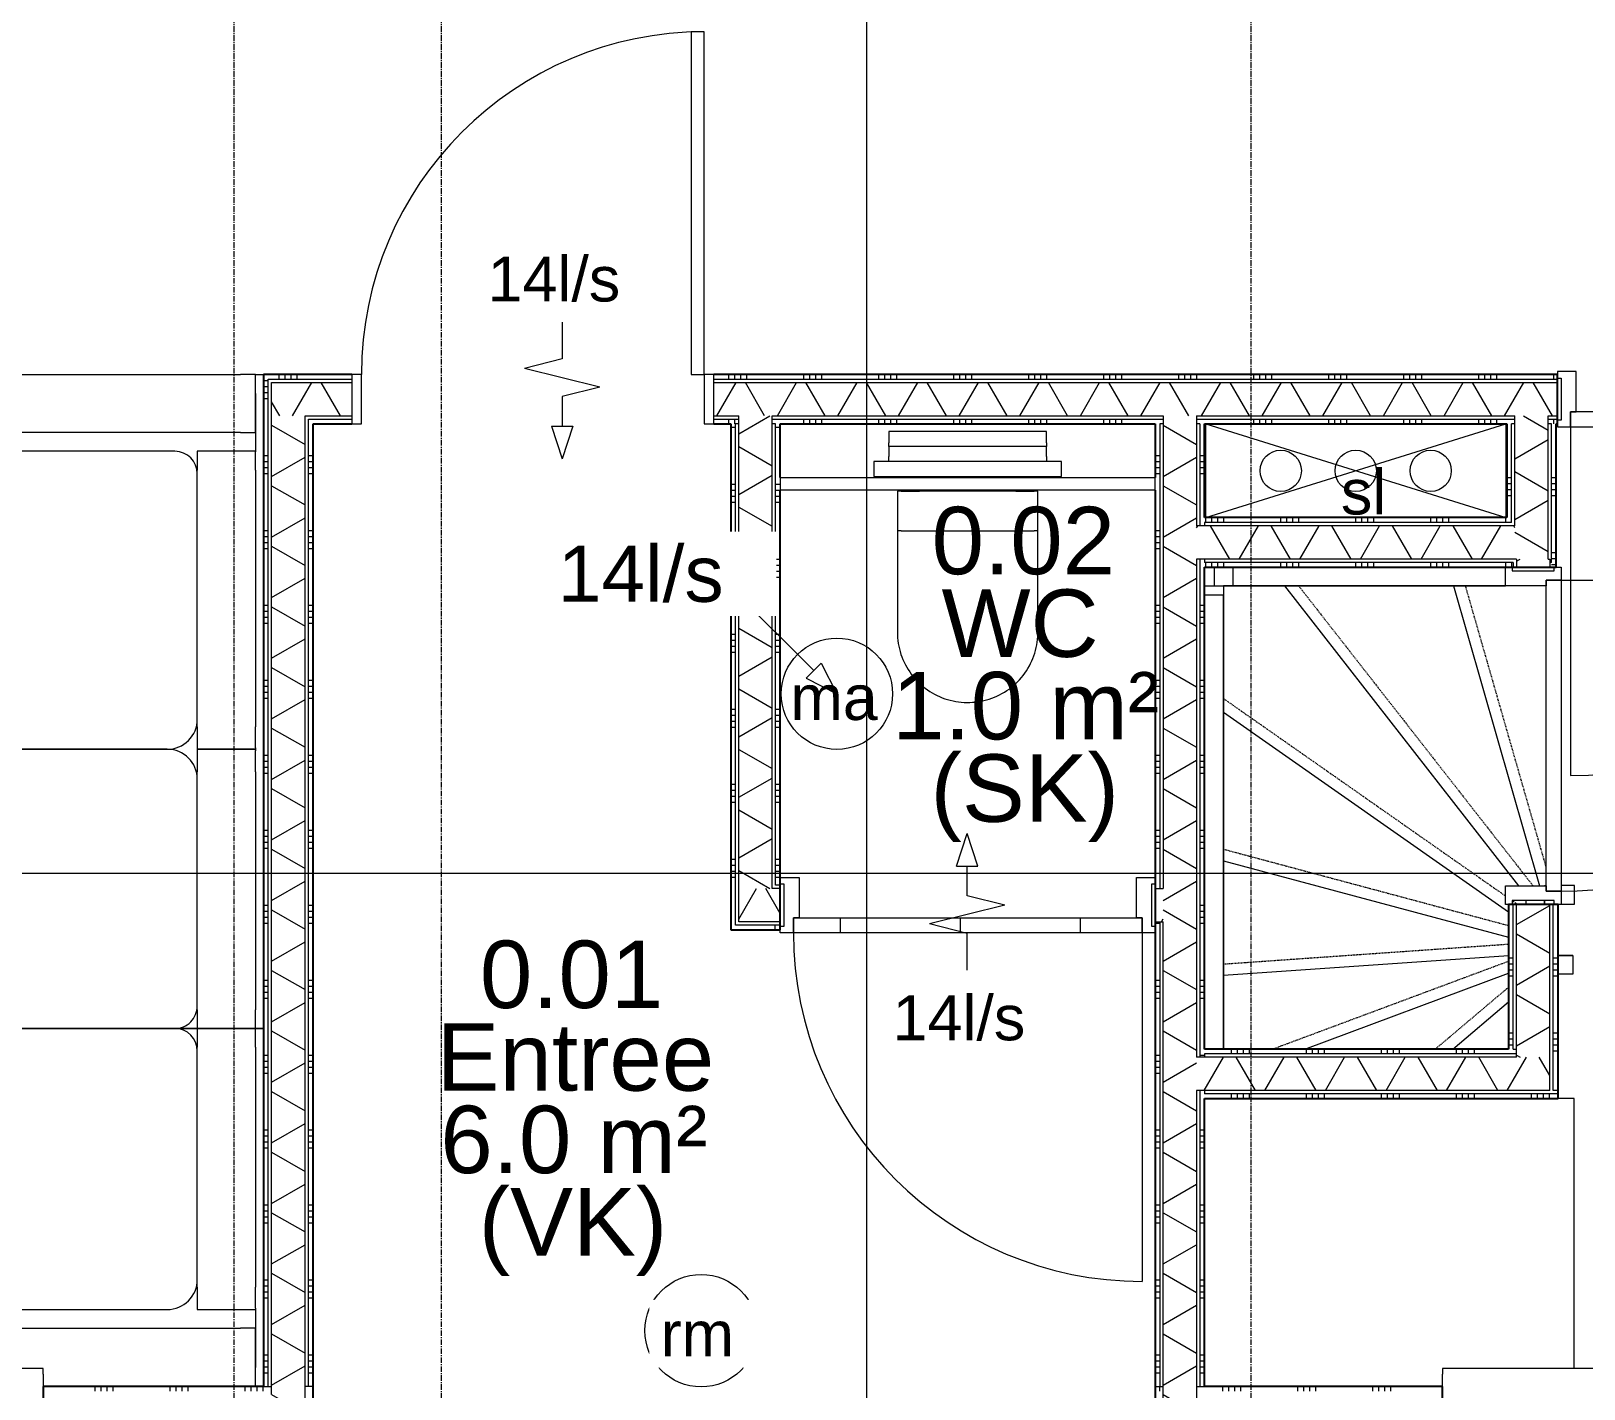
# Model space of a CAD drawing. Header units: millimetres. Extents: x -8591 to 7092, y -1621 to 14390.
# Drawn here: x -2161 to 1981, y 2110 to 5733 of the extents above; entities that cross this region are included whole.
import ezdxf

# ---------------------------------------------------------------- set-up
doc = ezdxf.new("R2010")
doc.units = ezdxf.units.MM
doc.linetypes.add('grid', pattern=[24, 15, -3, 3, -3])
doc.linetypes.add('Overhead', pattern=[3.96875, 2.38125, -1.5875])
for name, color, linetype, lineweight in [('A-ANNO-NOTE', 131, 'Continuous', 9), ('A-AREA-IDEN', 2, 'Continuous', 9), ('A-DETL-GENF', 92, 'Continuous', 9), ('A-DOOR', 31, 'Continuous', 9), ('A-FLOR', 192, 'Continuous', 9), ('A-FLOR-HRAL', 11, 'Continuous', 9), ('A-GENM', 13, 'Continuous', 9), ('A-WALL', 113, 'Continuous', 9), ('A-WALL-PATT', 111, 'Continuous', 25), ('G-ANNO-SYMB', 111, 'Continuous', 9), ('G-ANNO-TEXT', 231, 'Continuous', 9), ('I-FURN', 30, 'Continuous', 9), ('I-WALL', 2, 'Continuous', 9), ('P-SANR-FIXT', 6, 'Continuous', 9), ('S-GRID', 1, 'Continuous', 9), ('S-STRS', 31, 'Continuous', 9)]:
    doc.layers.add(name, color=color, linetype=linetype, lineweight=lineweight)
doc.styles.add('Arial_2', font='arial.ttf', dxfattribs={"height": 180})
doc.styles.add('Arial_3', font='arial.ttf', dxfattribs={"height": 120})
doc.styles.add('Arial_4', font='arial.ttf', dxfattribs={"height": 150})
doc.styles.add('Arial_5', font='arial.ttf', dxfattribs={"height": 1.2})
pattern_1 = [(360, (-1541, 3400.88), (4e-13, 200), []), (360, (-1541, 3384.88), (4e-13, 200), []), (360, (-1541, 3368.88), (4e-13, 200), []), (360, (-1541, 3352.88), (4e-13, 200), [])]
pattern_2 = [(360, (837.2, 3400.87), (4e-13, 200), []), (360, (837.2, 3384.87), (4e-13, 200), []), (360, (837.2, 3368.87), (4e-13, 200), []), (360, (837.2, 3352.87), (4e-13, 200), [])]
pattern_3 = [(180, (-162.76, 4075.88), (-4e-13, -200), []), (180, (-162.76, 4091.88), (-4e-13, -200), []), (180, (-162.76, 4107.88), (-4e-13, -200), []), (180, (-162.76, 4123.88), (-4e-13, -200), [])]
pattern_4 = [(270, (271.22, 3466.88), (200, -3e-13), []), (270, (255.22, 3466.88), (200, -3e-13), []), (270, (239.22, 3466.88), (200, -3e-13), []), (270, (223.22, 3466.88), (200, -3e-13), [])]
pattern_5 = [(270, (2425.24, 4750.88), (320, 2e-14), [])]
pattern_6 = [(180, (1907.24, 4493.87), (-4e-13, -200), []), (180, (1907.24, 4509.87), (-4e-13, -200), []), (180, (1907.24, 4525.87), (-4e-13, -200), []), (180, (1907.24, 4541.87), (-4e-13, -200), [])]
pattern_7 = [(270, (1348.12, 4816.87), (200, -3e-13), []), (270, (1332.12, 4816.87), (200, -3e-13), []), (270, (1316.12, 4816.87), (200, -3e-13), []), (270, (1300.12, 4816.87), (200, -3e-13), [])]
pattern_8 = [(90, (1372.22, 4302.87), (-200, 4e-13), []), (90, (1388.22, 4302.87), (-200, 4e-13), []), (90, (1404.22, 4302.87), (-200, 4e-13), []), (90, (1420.22, 4302.87), (-200, 4e-13), [])]
pattern_9 = [(90, (1440.52, 2884.87), (-200, 4e-13), []), (90, (1456.52, 2884.87), (-200, 4e-13), []), (90, (1472.52, 2884.87), (-200, 4e-13), []), (90, (1488.52, 2884.87), (-200, 4e-13), [])]
pattern_10 = [(360, (1779.84, 3659.87), (3e-13, 200), []), (360, (1779.84, 3643.87), (3e-13, 200), []), (360, (1779.84, 3627.87), (3e-13, 200), []), (360, (1779.84, 3611.87), (3e-13, 200), [])]

# ---------------------------------------------------------------- blocks, each defined once
blk = doc.blocks.new('Doors-Supa_Doors-100_Glass - 36 x 96-1442047-Begane grond')
at = {"layer": 'A-DOOR'}
for p, q in [((422.3, 980.4), (422.3, 66)), ((457.2, 980.4), (422.3, 980.4)), ((457.2, 66), (457.2, 980.4)), ((-457.2, 66), (-482.6, 66)), ((-482.6, 66), (-482.6, -66)), ((-457.2, -66), (-457.2, 66)), ((422.3, 66), (457.2, 66)), ((482.6, 66), (457.2, 66)), ((457.2, 66), (457.2, -66)), ((482.6, -66), (482.6, 66)), ((-482.6, -66), (-457.2, -66)), ((457.2, -66), (482.6, -66))]:
    blk.add_line(p, q, dxfattribs=at)
blk.add_arc((457.2, 66), 914.4, 90, 180, dxfattribs=at)
blk = doc.blocks.new('32_EA_binnenkozijn_hardhout_deurzonderbovenlicht - 1000x2730-1442049-Begane grond')
at = {"layer": 'A-DOOR'}
h = blk.add_hatch(dxfattribs=at)
h.set_pattern_fill('FP_21', color=256, style=0, pattern_type=2)
h.set_pattern_definition(pattern_5)
h.paths.add_polyline_path([(-485, 74), (-485, 56), (-475, 56), (-475, -56), (-485, -56), (-485, -74), (-435, -74), (-435, 34), (-450, 34), (-450, 74)])
h.paths.add_polyline_path([(515, 74), (480, 74), (480, 34), (465, 34), (465, -74), (515, -74), (515, -56), (505, -56), (505, 56), (515, 56), (515, 66)])
h = blk.add_hatch(dxfattribs=at)
h.set_pattern_fill('FP_21', color=256, style=0, pattern_type=2)
h.set_pattern_definition(pattern_5)
h.paths.add_polyline_path([(-450, 74), (-450, 34), (480, 34), (480, 74), (-59.5, 74)])
blk.add_line((480, 74), (480, 1004), dxfattribs=at)
at = {"layer": 'A-DOOR', "lineweight": 18}
for p, q in [((-450, 74), (-485, 74)), ((-485, 74), (-485, 66)), ((-485, 56), (-475, 56)), ((-475, 56), (-475, -56)), ((480, 74), (-450, 74)), ((-450, 74), (-450, 34)), ((-450, 34), (-450, 74)), ((480, 34), (480, 74)), ((515, 74), (480, 74)), ((480, 74), (480, 34)), ((505, -56), (505, 56)), ((505, 56), (515, 56)), ((515, 66), (515, 74)), ((-450, 34), (480, 34)), ((-435, 34), (-450, 34)), ((-435, -74), (-435, 34)), ((480, 34), (465, 34)), ((465, 34), (465, -74)), ((-475, -56), (-485, -56)), ((-485, -66), (-485, -74)), ((-485, -74), (-435, -74)), ((465, -74), (515, -74)), ((515, -56), (505, -56)), ((515, -74), (515, -66))]:
    blk.add_line(p, q, dxfattribs=at)
at = {"layer": 'A-DOOR'}
blk.add_arc((480, 74), 930, 90, 180, dxfattribs=at)
blk = doc.blocks.new('32_EA_binnenkozijn_hardhout_deurzonderbovenlicht - 1000x2730-1442234-Begane grond')
at = {"layer": 'A-DOOR'}
h = blk.add_hatch(dxfattribs=at)
h.set_pattern_fill('FP_22', color=256, style=0, pattern_type=2)
h.set_pattern_definition([(90, (-322.24, -3400.88), (-320, 2e-14), [])])
h.paths.add_polyline_path([(-450, -74), (480, -74), (480, -34), (-450, -34)])
at = {"layer": 'A-DOOR', "lineweight": 18}
for p, q in [((-485, 74), (-435, 74)), ((-475, 56), (-485, 56)), ((-475, -56), (-475, 56)), ((-435, 74), (-435, -34)), ((465, -34), (465, 74)), ((465, 74), (515, 74)), ((505, 56), (505, -56)), ((515, 56), (505, 56)), ((-450, -34), (480, -34)), ((-450, -74), (-450, -34)), ((-450, -34), (-450, -74)), ((-435, -34), (-450, -34)), ((480, -34), (465, -34)), ((480, -34), (480, -74)), ((480, -74), (480, -34)), ((-485, -56), (-475, -56)), ((-485, -74), (-485, -66)), ((-450, -74), (-485, -74)), ((480, -74), (-450, -74)), ((515, -74), (480, -74)), ((505, -56), (515, -56))]:
    blk.add_line(p, q, dxfattribs=at)
at = {"layer": 'A-DOOR'}
blk.add_line((480, -74), (480, -1004), dxfattribs=at)
blk.add_arc((480, -74), 930, 180, 270, dxfattribs=at)
blk = doc.blocks.new('Couch_-_Soft_Bench_Berto_Salotti_9473_0001 - Couch_-_Soft_Bench_Berto_Salotti_9473_0001-449050-Begane grond')
at = {"layer": 'I-FURN'}
for p, q in [((-1700, 175), (-1700, 196.8)), ((-1545.3, 175), (-1700, 175)), ((-1700, 175), (-1700, 135)), ((-1650, 175), (-1493.6, 175)), ((-1545.3, 135), (-1545.3, 175)), ((-1495.3, 175), (-1495.3, 20)), ((-1445.3, 175), (-1493.6, 175)), ((-1445.3, 175), (-760.3, 175)), ((-703.8, 175), (-760.3, 175)), ((-704.2, 175), (-696.4, 175)), ((-700.3, 175), (-700.3, 20)), ((-700.3, 20), (-700.3, 175)), ((-640.3, 175), (-696.8, 175)), ((-640.3, 175), (-5.3, 175)), ((43, 175), (-5.3, 175)), ((43, 175), (44.7, 175)), ((44.7, 175), (44.7, 196.8)), ((44.7, 196.8), (44.7, 175)), ((44.7, 175), (46.4, 175)), ((44.7, 175), (44.7, 20)), ((44.7, 20), (44.7, 175)), ((94.7, 175), (46.4, 175)), ((94.7, 175), (734.7, 175)), ((791.2, 175), (734.7, 175)), ((790.8, 175), (949.7, 175)), ((794.7, 20), (794.7, 175)), ((999.7, 175), (844.7, 175)), ((844.7, 175), (844.7, 135)), ((-1700, -670), (-1700, 135)), ((-1545.3, 135), (-1545.3, -670)), ((844.7, -1400), (844.7, 135)), ((-1495.3, 20), (-1445.3, 20)), ((-760.3, 20), (-1445.3, 20)), ((-760.3, 20), (-700.3, 20)), ((-700.3, 20), (-640.3, 20)), ((-5.3, 20), (-640.3, 20)), ((-5.3, 20), (44.7, 20)), ((44.7, 20), (44.7, -40)), ((44.7, -40), (44.7, 20)), ((44.7, 20), (94.7, 20)), ((734.7, 20), (94.7, 20)), ((734.7, 20), (794.7, 20)), ((-1495.3, -40), (-1495.3, -650)), ((44.7, -40), (44.7, -650)), ((44.7, -650), (44.7, -40)), ((-700.3, -60), (-700.3, -650)), ((-700.3, -650), (-700.3, -60)), ((794.7, -650), (794.7, -60)), ((44.7, -650), (44.7, -770)), ((44.7, -710), (44.7, -650)), ((-1700, -670), (-1700, -710)), ((-1545.3, -710), (-1545.3, -670)), ((-1650, -710), (-1700, -710)), ((-1700, -710), (-1545.3, -710)), ((-1545.3, -710), (-1435.3, -710)), ((-1435.3, -710), (-760.3, -710)), ((-760.3, -710), (-640.3, -710)), ((-640.3, -710), (-15.3, -710)), ((-15.3, -710), (44.7, -710)), ((714.7, -710), (104.7, -710)), ((104.7, -710), (734.7, -710)), ((44.7, -770), (44.7, -1380)), ((794.7, -1380), (794.7, -790)), ((44.7, -1380), (44.7, -1500)), ((844.7, -1400), (844.7, -1440)), ((844.7, -1440), (104.7, -1440)), ((104.7, -1440), (734.7, -1440)), ((844.7, -1440), (999.7, -1440)), ((949.7, -1440), (999.7, -1440)), ((44.7, -1500), (44.7, -2215)), ((44.7, -2215), (44.7, -2275)), ((44.7, -2275), (104.7, -2275)), ((104.7, -2275), (459.2, -2275)), ((635.4, -2275), (919.7, -2275)), ((919.7, -2275), (952.2, -2275))]:
    blk.add_line(p, q, dxfattribs=at)
for centre, radius, start, end in [((-1435.3, -40), 60, 90, 180), ((-780.3, -60), 80, 360, 90), ((-620.3, -60), 80, 90, 180), ((-15.3, -40), 60, 360, 90), ((104.7, -40), 60, 90, 180), ((714.7, -60), 80, 360, 90), ((-1435.3, -650), 60, 180, 270), ((-760.3, -650), 60, 270, 360), ((-640.3, -650), 60, 180, 270), ((-15.3, -650), 60, 270, 360), ((104.7, -650), 60, 180, 270), ((734.7, -650), 60, 270, 360), ((104.7, -770), 60, 90, 180), ((714.7, -790), 80, 360, 90), ((104.7, -1380), 60, 180, 270), ((734.7, -1380), 60, 270, 360), ((104.7, -1500), 60, 90, 180), ((939.7, -1500), 60, 360, 90), ((104.7, -2215), 60, 180, 270), ((919.7, -2195), 80, 270, 294.1693)]:
    blk.add_arc(centre, radius, start, end, dxfattribs=at)
blk = doc.blocks.new('S4R_Geberit_Reservoir_Duofix_Wall-WC_UP320 - S4R_Geberit_Reservoir_Duofix_Wall-WC_UP320-476153-Begane grond')
at = {"layer": 'P-SANR-FIXT'}
for p, q in [((547.2, 4664.9), (127.2, 4664.9)), ((127.2, 4664.9), (127.2, 4634.9)), ((547.2, 4634.9), (547.2, 4664.9)), ((127.2, 4624.9), (127.2, 4634.9)), ((547.2, 4624.9), (127.2, 4624.9)), ((127.2, 4624.9), (127.2, 4598.1)), ((127.2, 4584.9), (127.2, 4598.1)), ((547.2, 4634.9), (547.2, 4624.9)), ((547.2, 4598.1), (547.2, 4624.9)), ((547.2, 4598.1), (547.2, 4584.9)), ((587.2, 4584.9), (87.2, 4584.9)), ((87.2, 4584.9), (87.2, 4544.9)), ((587.2, 4544.9), (587.2, 4584.9)), ((87.2, 4544.9), (587.2, 4544.9)), ((139.7, 4542.9), (140.7, 4542.9)), ((140.7, 4542.9), (143.5, 4542.9)), ((143.5, 4542.9), (145.3, 4542.9)), ((145.3, 4542.9), (147.2, 4542.9)), ((147.2, 4542.9), (149.2, 4542.9)), ((149.2, 4542.9), (151, 4542.9)), ((151, 4542.9), (153.7, 4542.9)), ((153.7, 4542.9), (154.7, 4542.9)), ((208.5, 4541.9), (208.5, 4544.9)), ((465.9, 4544.9), (465.9, 4541.9)), ((208.5, 4506), (208.5, 4507.9)), ((337.2, 4506), (208.5, 4506)), ((465.9, 4506), (337.2, 4506)), ((465.9, 4507.9), (465.9, 4506))]:
    blk.add_line(p, q, dxfattribs=at)
at = {"layer": 'P-SANR-FIXT', "flags": 128}
for points in [[(139.7, 4544.9), (139.7, 4543.4), (139.7, 4542.9)], [(154.7, 4544.9), (154.7, 4543.4), (154.7, 4542.9)]]:
    blk.add_lwpolyline(points, dxfattribs=at)
blk = doc.blocks.new('S4R_Villeroy_Toilet_Subway_2 - Subway 2_0-2119912-Begane grond')
at = {"layer": 'P-SANR-FIXT'}
for p, q in [((-187.5, 0), (-187.5, -106.4)), ((-177.5, 0), (-187.5, 0)), ((-177.5, 0), (-128.7, 0)), ((128.7, 0), (177.5, 0)), ((187.5, 0), (177.5, 0)), ((187.5, -106.4), (187.5, 0)), ((-187.5, -106.4), (-187.5, -376.8)), ((-177.5, -106.4), (-187.5, -106.4)), ((-177.5, -106.4), (177.5, -106.4)), ((187.5, -106.4), (177.5, -106.4)), ((187.5, -376.8), (187.5, -106.4))]:
    blk.add_line(p, q, dxfattribs=at)
at = {"layer": 'P-SANR-FIXT', "flags": 128}
for points in [[(-187.5, -376.8), (-187.4, -384.3), (-186.9, -391.8), (-186.2, -399.2), (-185.1, -406.6), (-183.8, -414), (-182.1, -421.3), (-180.2, -428.6), (-178, -435.8), (-175.5, -442.8), (-172.7, -449.8), (-169.6, -456.6), (-166.3, -463.4), (-162.7, -469.9), (-158.9, -476.4), (-154.8, -482.6), (-150.4, -488.8), (-145.8, -494.7), (-141, -500.4), (-135.9, -505.9), (-130.6, -511.3), (-125.1, -516.4), (-119.5, -521.3), (-113.6, -526), (-107.5, -530.4), (-101.3, -534.6), (-94.9, -538.5), (-88.4, -542.1), (-81.7, -545.5), (-74.9, -548.7), (-67.9, -551.5), (-60.9, -554.1), (-53.8, -556.4), (-46.5, -558.4), (-39.2, -560.1), (-31.9, -561.5), (-24.5, -562.7), (-17, -563.5), (-9.5, -564), (-2, -564.3), (5.5, -564.2), (13, -563.8), (20.4, -563.2), (27.9, -562.2), (35.3, -560.9), (42.6, -559.4), (49.9, -557.5), (57.1, -555.4), (64.2, -553), (71.1, -550.3), (78, -547.3), (84.8, -544), (91.4, -540.5), (97.9, -536.7), (104.2, -532.7), (110.3, -528.4), (116.3, -523.8), (122.1, -519.1), (127.7, -514.1), (133.1, -508.9), (138.3, -503.4), (143.2, -497.8), (147.9, -492), (152.4, -486), (156.7, -479.8), (160.7, -473.4), (164.4, -466.9), (167.9, -460.3), (171.1, -453.5), (174, -446.6), (176.7, -439.6), (179, -432.5), (181.1, -425.3), (182.9, -418), (184.4, -410.6), (185.6, -403.2), (186.5, -395.8), (187.1, -388.3), (187.5, -380.8), (187.5, -376.8)], [(-187.5, -376.8), (-187.3, -384.3), (-186.9, -391.8), (-186.1, -399.2), (-185.1, -406.6), (-183.8, -414), (-182.1, -421.3), (-180.2, -428.6), (-178, -435.8), (-175.5, -442.8), (-172.7, -449.8), (-169.6, -456.6), (-166.3, -463.4), (-162.7, -469.9), (-158.9, -476.4), (-154.7, -482.6), (-150.4, -488.7), (-145.8, -494.7), (-141, -500.4), (-135.9, -505.9), (-130.6, -511.3), (-125.1, -516.4), (-119.5, -521.3), (-113.6, -525.9), (-107.5, -530.4), (-101.3, -534.6), (-94.9, -538.5), (-88.4, -542.1), (-81.7, -545.5), (-74.9, -548.7), (-67.9, -551.5), (-60.9, -554.1), (-53.8, -556.4), (-46.5, -558.4), (-39.2, -560.1), (-31.9, -561.5), (-24.5, -562.7), (-17, -563.5), (-9.5, -564), (-2, -564.3), (5.5, -564.2), (13, -563.8), (20.4, -563.2), (27.9, -562.2), (35.3, -560.9), (42.6, -559.4), (49.9, -557.5), (57.1, -555.4), (64.2, -553), (71.1, -550.3), (78, -547.3), (84.8, -544), (91.4, -540.5), (97.9, -536.7), (104.2, -532.7), (110.3, -528.4), (116.3, -523.8), (122.1, -519.1), (127.7, -514.1), (133.1, -508.9), (138.3, -503.4), (143.2, -497.8), (147.9, -492), (152.4, -486), (156.7, -479.8), (160.7, -473.4), (164.4, -466.9), (167.9, -460.3), (171.1, -453.5), (174, -446.6), (176.7, -439.6), (179, -432.5), (181.1, -425.3), (182.9, -418), (184.4, -410.6), (185.6, -403.2), (186.5, -395.8), (187.1, -388.3), (187.5, -380.8), (187.5, -376.8)]]:
    blk.add_lwpolyline(points, dxfattribs=at)
blk = doc.blocks.new('42_ISR_lb_vensterbank - 42_ISR_lb_vensterbank 280-1707394-Begane grond')
at = {"layer": 'A-GENM'}
for p, q in [((900, 280), (0, 280)), ((0, 280), (0, 265)), ((0, 232.5), (0, 265)), ((900, 265), (900, 280)), ((900, 265), (900, 232.5)), ((0, 19), (0, 85)), ((900, 85), (900, 19))]:
    blk.add_line(p, q, dxfattribs=at)
blk = doc.blocks.new('Top Rail Type - Top Rail_Internal_-2589573-Begane grond')
at = {"layer": 'A-FLOR-HRAL'}
for p, q in [((1875.9, 3453.7), (1879.8, 3453.7)), ((1956.2, 3453.7), (1919.8, 3453.7)), ((1956.2, 3403.7), (1956.2, 3453.7)), ((1826.4, 3412.9), (1826.4, 3402.9)), ((1875.9, 3403.7), (1875.9, 3412.9)), ((1901.8, 3403.7), (1875.9, 3403.7)), ((1919.8, 3403.7), (1956.2, 3403.7)), ((1911.8, 3266.5), (1951.4, 3266.5)), ((1951.4, 3266.5), (1951.4, 3216.5)), ((1951.4, 3216.5), (1911.8, 3216.5))]:
    blk.add_line(p, q, dxfattribs=at)
blk = doc.blocks.new('Top Rail Type - Top Rail_Internal_-V5-Begane grond')
at = {"layer": 'A-FLOR-HRAL'}
for p, q in [((1875.9, 3453.7), (1879.8, 3453.7)), ((1875.9, 3412.9), (1875.9, 3403.7)), ((1875.9, 3403.7), (1901.8, 3403.7)), ((1951.4, 3266.5), (1911.8, 3266.5)), ((1951.4, 3216.5), (1911.8, 3216.5))]:
    blk.add_line(p, q, dxfattribs=at)
blk = doc.blocks.new('Top Rail Type - Top Rail_Internal_-2589589-Begane grond')
at = {"layer": 'A-FLOR-HRAL'}
for p, q in [((1044.4, 4302.9), (1044.4, 4252.9)), ((969.2, 4252.9), (1019.2, 4252.9)), ((1019.2, 4252.9), (1019.2, 3016.9)), ((1044.4, 4252.9), (1019.2, 4252.9)), ((1771.8, 4252.9), (1044.4, 4252.9))]:
    blk.add_line(p, q, dxfattribs=at)
blk = doc.blocks.new('Top Rail Type - Top Rail_Internal_-V6-Begane grond')
at = {"layer": 'A-FLOR-HRAL'}
for p, q in [((994.2, 4302.9), (994.2, 4252.9)), ((969.2, 4228.8), (1019.2, 4228.8)), ((1019.2, 4252.9), (1044.4, 4252.9)), ((1019.2, 3016.9), (1019.2, 4228.8)), ((1044.4, 4252.9), (1771.8, 4252.9))]:
    blk.add_line(p, q, dxfattribs=at)
blk = doc.blocks.new('32_EA_binnenkozijn_hardhout_deurzonderbovenlicht - 900x2730-1443313-Begane grond')
at = {"layer": 'A-DOOR', "lineweight": 18}
for p, q in [((-435, 66), (-435, 74)), ((-435, 74), (-385, 74)), ((-425, 56), (-435, 56)), ((-425, -56), (-425, 56)), ((-385, 74), (-385, -34)), ((415, -34), (415, 74)), ((415, 74), (465, 74)), ((455, 56), (455, -56)), ((465, 56), (455, 56)), ((-400, -34), (430, -34)), ((-400, -74), (-400, -34)), ((-400, -34), (-400, -74)), ((-385, -34), (-400, -34)), ((430, -34), (415, -34)), ((430, -34), (430, -74)), ((430, -74), (430, -34)), ((-435, -56), (-425, -56)), ((-435, -74), (-435, -66)), ((-400, -74), (-435, -74)), ((430, -74), (-400, -74)), ((465, -74), (430, -74)), ((455, -56), (465, -56)), ((465, -61.4), (465, -74))]:
    blk.add_line(p, q, dxfattribs=at)
at = {"layer": 'A-DOOR'}
blk.add_line((430, -74), (430, -904), dxfattribs=at)
blk.add_arc((430, -74), 830, 180, 270, dxfattribs=at)
blk = doc.blocks.new('61_EB_leidingschacht - 800x250-1821581-Begane grond')
at = {"layer": 'A-DETL-GENF'}
for p, q in [((-400, 125), (400, 125)), ((-400, -125), (-400, 125)), ((-400, 125), (400, -125)), ((-400, -125), (400, 125)), ((400, 125), (400, -125)), ((400, -125), (-400, -125))]:
    blk.add_line(p, q, dxfattribs=at)
for centre in [(-200, 0), (0, 0), (200, 0)]:
    blk.add_circle(centre, 55, dxfattribs=at)
blk = doc.blocks.new('61_EA_VENT_DEURDOORVOER1 - WCD 2-1511445-Begane grond')
at = {"layer": 'A-ANNO-NOTE'}
for p, q in [((0, 1.308), (0, 0.324)), ((0, 0.324), (-1.007, 0.073)), ((0, -0.178), (-1.007, 0.073)), ((1.007, -0.429), (0, -0.178)), ((1.007, -0.429), (0, -0.68)), ((0, -0.68), (0, -1.467)), ((-0.285, -1.467), (0, -2.343)), ((-0.285, -1.467), (0.285, -1.467)), ((0.285, -1.467), (0, -2.343))]:
    blk.add_line(p, q, dxfattribs=at)
blk = doc.blocks.new('00_EA_SYM_ROOKMELDER - 00_EA_sym_rookmelder-2541788-Begane grond')
at = {"layer": 'A-ANNO-NOTE'}
blk.add_circle((0, 0), 1.5, dxfattribs=at)
at = {"layer": 'A-ANNO-NOTE', "insert": (-1.078, 0.516), "char_height": 1.2, "width": 2.48523, "attachment_point": 1, "style": 'Arial_5', "bg_fill": 3, "box_fill_scale": 1.25, "bg_fill_color": 256, "bg_fill_true_color": 13158600, "bg_fill_transparency": 0}
blk.add_mtext('rm', dxfattribs=at)
blk = doc.blocks.new('61_EA_VENT_DEURDOORVOER1 - WCD 2-2542507-Begane grond')
at = {"layer": 'A-ANNO-NOTE'}
for p, q in [((-0.285, 1.467), (0, 2.343)), ((0.285, 1.467), (0, 2.343)), ((-0.285, 1.467), (0.285, 1.467)), ((0, 0.68), (0, 1.467)), ((1.007, 0.429), (0, 0.68)), ((1.007, 0.429), (0, 0.178)), ((0, 0.178), (-1.007, -0.073)), ((0, -0.324), (-1.007, -0.073)), ((0, -1.308), (0, -0.324))]:
    blk.add_line(p, q, dxfattribs=at)
blk = doc.blocks.new('61_EA_VENT_AFZUIGING - LICHTPUNT-2561744-Begane grond')
at = {"layer": 'A-ANNO-NOTE'}
for p, q in [((0.418, -0.821), (0, 0)), ((0.821, -0.418), (0, 0)), ((0.418, -0.821), (0.821, -0.418)), ((0.619, -0.62), (2.697, -2.698))]:
    blk.add_line(p, q, dxfattribs=at)
blk.add_circle((0, 0), 1.485, dxfattribs=at)
at = {"layer": 'A-ANNO-NOTE', "insert": (1.239, -0.501), "char_height": 1.2, "width": 2.96624, "attachment_point": 1, "rotation": 180, "style": 'Arial_5'}
blk.add_mtext('ma', dxfattribs=at)

msp = doc.modelspace()

# ---------------------------------------------------------------- hatches: boundary and pattern name
at = {"layer": 'A-WALL-PATT', "lineweight": 9}
h = msp.add_hatch(dxfattribs=at)
h.set_pattern_fill('FP_44', color=256, angle=-270, style=0, pattern_type=2)
h.set_pattern_definition(pattern_7)
h.paths.add_polyline_path([(4237.2, 4804.4), (4237, 4816.9), (2910.2, 4816.9), (2910.2, 4804.4), (4237, 4804.4)])
h.paths.add_polyline_path([(1910.2, 4804.4), (1910.2, 4816.9), (-340.2, 4816.9), (-340.2, 4804.4), (1900.6, 4804.4)])
h.paths.add_polyline_path([(-1541, 4804.4), (-1305.4, 4804.4), (-1305.4, 4816.9), (-1541, 4816.9)])
h = msp.add_hatch(dxfattribs=at)
h.set_pattern_fill('FP_13', color=256, angle=90, style=0, pattern_type=2)
h.set_pattern_definition(pattern_1)
h.paths.add_polyline_path([(-1541, 2116.9), (-1528.5, 2116.9), (-1528.5, 4804.4), (-1541, 4804.4), (-1541, 2120.5)])
h = msp.add_hatch(dxfattribs=at)
h.set_pattern_fill('FP_45', color=256, angle=-300, style=0, pattern_type=2)
h.set_pattern_definition([(240, (1348.12, 4816.88), (121.2436, -70), []), (300, (1348.12, 4816.88), (121.2436, 70), [])])
h.paths.add_polyline_path([(4493.7, 4706.4), (4493.7, 4795.4), (2910.2, 4795.4), (2910.2, 4706.4), (4233, 4706.4), (4233, 4729.4), (4373, 4728.9), (4373, 4706.4)])
h.paths.add_polyline_path([(1885.7, 4706.4), (1910.2, 4706.4), (1910.2, 4795.4), (-340.2, 4795.4), (-340.2, 4706.4), (1796.7, 4706.4)])
h.paths.add_polyline_path([(-1430.5, 4706.4), (-1305.4, 4706.4), (-1305.4, 4795.4), (-1519.5, 4795.4), (-1519.5, 4706.4), (-1457.9, 4706.4)])
h = msp.add_hatch(dxfattribs=at)
h.set_pattern_fill('FP_14', color=256, angle=60, style=0, pattern_type=2)
h.set_pattern_definition([(330, (-1541.01, 3400.87), (70, 121.244), []), (30, (-1541.01, 3400.87), (-70, 121.244), [])])
h.paths.add_polyline_path([(-1519.5, 1860.4), (-1430.5, 1860.4), (-1430.5, 4706.4), (-1519.5, 4706.4), (-1519.5, 2095.4)])
h = msp.add_hatch(dxfattribs=at)
h.set_pattern_fill('FP_44', color=256, angle=-270, style=0, pattern_type=2)
h.set_pattern_definition(pattern_7)
h.paths.add_polyline_path([(4237, 4684.9), (4237.2, 4684.9), (4237, 4686.4), (4233, 4686.4), (4233, 4697.4), (2910.2, 4697.4), (2910.2, 4684.9), (4233, 4684.9)])
h.paths.add_polyline_path([(1775.2, 4684.9), (1796.7, 4684.9), (1796.7, 4697.4), (947.7, 4697.4), (947.7, 4684.9), (1316.5, 4684.9)])
h.paths.add_polyline_path([(1900.6, 4684.9), (1910.2, 4684.9), (1910.2, 4697.4), (1885.7, 4697.4), (1885.7, 4684.9), (1894.7, 4684.9)])
h.paths.add_polyline_path([(849.7, 4684.9), (858.7, 4684.9), (858.7, 4697.4), (-184.3, 4697.4), (-184.3, 4684.9), (837.2, 4684.9)])
h.paths.add_polyline_path([(-273.3, 4684.9), (-273.3, 4697.4), (-340.2, 4697.4), (-340.2, 4684.9), (-282.3, 4684.9)])
h.paths.add_polyline_path([(-1311.9, 4684.9), (-1305.4, 4684.9), (-1305.4, 4697.4), (-1421.5, 4697.4), (-1421.5, 4684.9), (-1409, 4684.9)])
h = msp.add_hatch(dxfattribs=at)
h.set_pattern_fill('FP_13', color=256, angle=90, style=0, pattern_type=2)
h.set_pattern_definition(pattern_1)
h.paths.add_polyline_path([(-1409, 2116.9), (-1409, 4684.9), (-1421.5, 4684.9), (-1421.5, 2116.9)])
h = msp.add_hatch(dxfattribs=at)
h.set_pattern_fill('FP_17', color=256, angle=90, style=0, pattern_type=2)
h.set_pattern_definition(pattern_3)
h.paths.add_polyline_path([(-294.8, 3347.4), (-282.3, 3347.4), (-282.3, 4684.9), (-294.8, 4684.9), (-294.8, 3466.9)])
h = msp.add_hatch(dxfattribs=at)
h.set_pattern_fill('FP_18', color=256, angle=60, style=0, pattern_type=2)
h.set_pattern_definition([(150, (-162.76, 4075.87), (-70, -121.244), []), (210, (-162.76, 4075.87), (70, -121.244), [])])
h.paths.add_polyline_path([(-184.3, 3445.4), (-184.3, 4706.4), (-273.3, 4706.4), (-273.3, 3445.4)])
h = msp.add_hatch(dxfattribs=at)
h.set_pattern_fill('FP_17', color=256, angle=90, style=0, pattern_type=2)
h.set_pattern_definition(pattern_3)
h.paths.add_polyline_path([(-175.3, 3466.9), (-162.8, 3466.9), (-162.8, 4684.9), (-175.3, 4684.9), (-175.3, 3579.4)])
h = msp.add_hatch(dxfattribs=at)
h.set_pattern_fill('FP_15', color=256, angle=90, style=0, pattern_type=2)
h.set_pattern_definition(pattern_2)
h.paths.add_polyline_path([(837.2, 2116.9), (849.7, 2116.9), (849.7, 3356.4), (837.2, 3356.4), (837.2, 2120.5)])
h.paths.add_polyline_path([(849.7, 3445.4), (849.7, 4684.9), (837.2, 4684.9), (837.2, 3445.4)])
h = msp.add_hatch(dxfattribs=at)
h.set_pattern_fill('FP_16', color=256, angle=60, style=0, pattern_type=2)
h.set_pattern_definition([(330, (837.2, 3400.88), (70, 121.244), []), (30, (837.2, 3400.88), (-70, 121.244), [])])
h.paths.add_polyline_path([(947.7, 1860.4), (947.7, 4706.4), (858.7, 4706.4), (858.7, 1860.4), (878.5, 1860.4)])
h = msp.add_hatch(dxfattribs=at)
h.set_pattern_fill('FP_15', color=256, angle=90, style=0, pattern_type=2)
h.set_pattern_definition(pattern_2)
h.paths.add_polyline_path([(969.2, 2116.9), (969.2, 2906.4), (956.7, 2906.4), (956.7, 2116.9)])
h.paths.add_polyline_path([(956.7, 2995.4), (969.2, 2995.4), (969.2, 4324.4), (956.7, 4324.4), (956.7, 3287.7)])
h.paths.add_polyline_path([(956.7, 4413.4), (969.2, 4413.4), (969.2, 4684.9), (956.7, 4684.9), (956.7, 4454.8)])
h = msp.add_hatch(dxfattribs=at)
h.set_pattern_fill('FP_42', color=256, angle=90, style=0, pattern_type=2)
h.set_pattern_definition(pattern_6)
h.paths.add_polyline_path([(1787.7, 4422.4), (1787.7, 4684.9), (1775.2, 4684.9), (1775.2, 4422.4)])
h = msp.add_hatch(dxfattribs=at)
h.set_pattern_fill('FP_43', color=256, angle=60, style=0, pattern_type=2)
h.set_pattern_definition([(150, (1907.24, 4493.87), (-70, -121.24), []), (210, (1907.24, 4493.87), (70, -121.24), [])])
h.paths.add_polyline_path([(1885.7, 4324.4), (1885.7, 4706.4), (1796.7, 4706.4), (1796.7, 4324.4), (1827.6, 4324.4)])
h = msp.add_hatch(dxfattribs=at)
h.set_pattern_fill('FP_42', color=256, angle=90, style=0, pattern_type=2)
h.set_pattern_definition(pattern_6)
h.paths.add_polyline_path([(1900.6, 4302.9), (1907.2, 4302.9), (1907.2, 4684.9), (1894.7, 4684.9), (1894.7, 4302.9)])
h = msp.add_hatch(dxfattribs=at)
h.set_pattern_fill('FP_46', color=256, angle=90, style=0, pattern_type=2)
h.set_pattern_definition(pattern_8)
h.paths.add_polyline_path([(1775.2, 4422.4), (1775.2, 4434.9), (969.2, 4434.9), (969.2, 4422.4), (1754.6, 4422.4)])
h = msp.add_hatch(dxfattribs=at)
h.set_pattern_fill('FP_47', color=256, angle=60, style=0, pattern_type=2)
h.set_pattern_definition([(60, (1372.22, 4302.88), (-121.244, 70), []), (120, (1372.22, 4302.88), (-121.244, -70), [])])
h.paths.add_polyline_path([(1796.7, 4324.4), (1796.7, 4413.4), (947.7, 4413.4), (947.7, 4324.4), (1775.2, 4324.4)])
h = msp.add_hatch(dxfattribs=at)
h.set_pattern_fill('FP_46', color=256, angle=90, style=0, pattern_type=2)
h.set_pattern_definition(pattern_8)
h.paths.add_polyline_path([(1775.2, 4302.9), (1792.3, 4302.9), (1792.3, 4315.4), (969.2, 4315.4), (969.2, 4302.9), (1754.6, 4302.9)])
h.paths.add_polyline_path([(1894.7, 4302.9), (1894.7, 4315.4), (1890.3, 4315.4), (1890.3, 4302.9)])
h = msp.add_hatch(dxfattribs=at)
h.set_pattern_fill('FP_57', color=256, angle=60, style=0, pattern_type=2)
h.set_pattern_definition([(330, (1779.84, 3659.88), (70, 121.244), []), (30, (1779.84, 3659.88), (-70, 121.244), [])])
h.paths.add_polyline_path([(1890.3, 2995.4), (1890.3, 3402.9), (1801.3, 3402.9), (1801.3, 2995.4)])
h.paths.add_polyline_path([(1801.3, 4302.9), (1890.3, 4302.9), (1890.3, 4324.4), (1801.3, 4324.4), (1801.3, 4308.9)])
h = msp.add_hatch(dxfattribs=at)
h.set_pattern_fill('FP_20', color=256, angle=-300, style=0, pattern_type=2)
h.set_pattern_definition([(240, (271.22, 3466.88), (121.244, -70), []), (300, (271.22, 3466.88), (121.244, 70), [])])
h.paths.add_polyline_path([(837.2, 3356.4), (858.7, 3356.4), (858.7, 3445.4), (837.2, 3445.4)])
h.paths.add_polyline_path([(-162.8, 3356.4), (-162.8, 3445.4), (-273.3, 3445.4), (-273.3, 3356.4)])
h = msp.add_hatch(dxfattribs=at)
h.set_pattern_fill('FP_19', color=256, angle=-270, style=0, pattern_type=2)
h.set_pattern_definition(pattern_4)
h.paths.add_polyline_path([(-162.8, 3454.4), (-162.8, 3466.9), (-175.3, 3466.9), (-175.3, 3454.4)])
h = msp.add_hatch(dxfattribs=at)
h.set_pattern_fill('FP_56', color=256, angle=90, style=0, pattern_type=2)
h.set_pattern_definition(pattern_10)
h.paths.add_polyline_path([(1792.3, 3016.9), (1792.3, 3402.9), (1779.8, 3402.9), (1779.8, 3016.9)])
h = msp.add_hatch(dxfattribs=at)
h.set_pattern_fill('FP_56', color=256, angle=90, style=0, pattern_type=2)
h.set_pattern_definition(pattern_10)
h.paths.add_polyline_path([(1899.3, 2906.4), (1911.8, 2906.4), (1911.8, 3402.9), (1899.3, 3402.9), (1899.3, 3016.9)])
h = msp.add_hatch(dxfattribs=at)
h.set_pattern_fill('FP_19', color=256, angle=-270, style=0, pattern_type=2)
h.set_pattern_definition(pattern_4)
h.paths.add_polyline_path([(-289.7, 3334.9), (-162.8, 3334.9), (-162.8, 3347.4), (-294.8, 3347.4), (-294.8, 3334.9)])
h = msp.add_hatch(dxfattribs=at)
h.set_pattern_fill('FP_51', color=256, angle=60, style=0, pattern_type=2)
h.set_pattern_definition([(60, (1440.52, 2884.88), (-121.244, 70), []), (120, (1440.52, 2884.88), (-121.244, -70), [])])
h.paths.add_polyline_path([(1890.3, 2906.4), (1890.3, 2995.4), (947.7, 2995.4), (947.7, 2906.4), (1316.5, 2906.4)])
h = msp.add_hatch(dxfattribs=at)
h.set_pattern_fill('FP_50', color=256, angle=90, style=0, pattern_type=2)
h.set_pattern_definition(pattern_9)
h.paths.add_polyline_path([(1801.3, 3004.4), (1801.3, 3016.9), (969.2, 3016.9), (969.2, 3004.4), (1316.5, 3004.4)])
h = msp.add_hatch(dxfattribs=at)
h.set_pattern_fill('FP_50', color=256, angle=90, style=0, pattern_type=2)
h.set_pattern_definition(pattern_9)
h.paths.add_polyline_path([(1911.8, 2884.9), (1911.8, 2897.4), (969.2, 2897.4), (969.2, 2884.9), (1900.6, 2884.9)])
h = msp.add_hatch(dxfattribs=at)
h.set_pattern_fill('FP_6', color=256, angle=-270, style=0, pattern_type=2)
h.set_pattern_definition([(270, (-3342.37, 2116.88), (200, -3e-13), []), (270, (-3358.37, 2116.88), (200, -3e-13), []), (270, (-3374.37, 2116.88), (200, -3e-13), []), (270, (-3390.37, 2116.88), (200, -3e-13), [])])
h.paths.add_polyline_path([(-1430.5, 2104.4), (-1421.5, 2104.4), (-1421.5, 2116.9), (-1430.5, 2116.9)])
h.paths.add_polyline_path([(-1665.5, 2104.4), (-1519.5, 2104.4), (-1519.5, 2116.9), (-2129.2, 2116.9), (-2129.2, 2104.4), (-1896, 2104.4)])
h.paths.add_polyline_path([(-3356.2, 2104.4), (-3029.2, 2104.4), (-3029.2, 2116.9), (-3709.2, 2116.9), (-3709.2, 2104.4), (-3648.3, 2104.4)])
h.paths.add_polyline_path([(-4609.2, 2104.4), (-4609.2, 2116.9), (-4775.2, 2116.9), (-4775.2, 2104.4), (-4670.4, 2104.4)])
h = msp.add_hatch(dxfattribs=at)
h.set_pattern_fill('FP_36', color=256, angle=90, style=0, pattern_type=2)
h.set_pattern_definition([(180, (-1409, 1616.88), (-4e-13, -200), []), (180, (-1409, 1632.88), (-4e-13, -200), []), (180, (-1409, 1648.88), (-4e-13, -200), []), (180, (-1409, 1664.88), (-4e-13, -200), [])])
h.paths.add_polyline_path([(-1409, 1116.9), (-1409, 2116.9), (-1421.5, 2116.9), (-1421.5, 1116.9)])
h = msp.add_hatch(dxfattribs=at)
h.set_pattern_fill('FP_1', color=256, angle=-270, style=0, pattern_type=2)
h.set_pattern_definition([(270, (2665.47, 2116.87), (200, -3e-13), []), (270, (2649.47, 2116.87), (200, -3e-13), []), (270, (2633.47, 2116.87), (200, -3e-13), []), (270, (2617.47, 2116.87), (200, -3e-13), [])])
h.paths.add_polyline_path([(4249.7, 2104.4), (4249.7, 2116.9), (4083.7, 2116.9), (4083.7, 2104.4), (4237, 2104.4)])
h.paths.add_polyline_path([(3068.8, 2104.4), (3183.7, 2104.4), (3183.7, 2116.9), (2503.7, 2116.9), (2503.7, 2104.4), (2776.8, 2104.4)])
h.paths.add_polyline_path([(1316.5, 2104.4), (1603.7, 2104.4), (1603.7, 2116.9), (947.7, 2116.9), (947.7, 2104.4), (1024.5, 2104.4)])
h.paths.add_polyline_path([(858.7, 2104.4), (858.7, 2116.9), (837.2, 2116.9), (837.2, 2104.4), (849.7, 2104.4)])

# ---------------------------------------------------------------- linework, layer by layer
at = {"layer": 'A-FLOR'}
for p, q in [((1954.7, 2884.9), (1911.8, 2884.9)), ((1954.7, 2164.2), (1954.7, 2884.9))]:
    msp.add_line(p, q, dxfattribs=at)
at = {"layer": 'A-WALL'}
for p, q in [((-1528.5, 2116.9), (-1528.5, 4804.4)), ((-1528.5, 4804.4), (-1305.4, 4804.4)), ((-1519.5, 2095.4), (-1519.5, 4795.4)), ((-1519.5, 4795.4), (-1305.4, 4795.4)), ((-340.2, 4804.4), (1910.2, 4804.4)), ((-340.2, 4795.4), (1910.2, 4795.4)), ((-1430.5, 1095.4), (-1430.5, 4706.4)), ((-1430.5, 4706.4), (-1305.4, 4706.4)), ((-1421.5, 2116.9), (-1421.5, 4697.4)), ((-1421.5, 4697.4), (-1305.4, 4697.4)), ((-340.2, 4706.4), (-273.3, 4706.4)), ((-340.2, 4697.4), (-273.3, 4697.4)), ((-282.3, 3347.4), (-282.3, 4684.9)), ((-273.3, 4684.9), (-282.3, 4684.9)), ((-273.3, 3356.4), (-273.3, 4706.4)), ((-184.3, 3445.4), (-184.3, 4706.4)), ((-184.3, 4706.4), (858.7, 4706.4)), ((-184.3, 4697.4), (858.7, 4697.4)), ((-175.3, 4684.9), (-184.3, 4684.9)), ((-175.3, 3454.4), (-175.3, 4684.9)), ((858.7, 4684.9), (849.7, 4684.9)), ((849.7, 4684.9), (849.7, 3445.4)), ((858.7, 4706.4), (858.7, 3445.4)), ((947.7, 4706.4), (947.7, 4413.4)), ((947.7, 4706.4), (1796.7, 4706.4)), ((947.7, 4697.4), (1796.7, 4697.4)), ((956.7, 4684.9), (947.7, 4684.9)), ((956.7, 4684.9), (956.7, 4413.4)), ((1787.7, 4422.4), (1787.7, 4684.9)), ((1796.7, 4684.9), (1787.7, 4684.9)), ((1796.7, 4413.4), (1796.7, 4706.4)), ((1885.7, 4324.4), (1885.7, 4706.4)), ((1885.7, 4706.4), (1910.2, 4706.4)), ((1885.7, 4697.4), (1910.2, 4697.4)), ((1894.7, 4684.9), (1885.7, 4684.9)), ((1894.7, 4315.4), (1894.7, 4684.9)), ((1796.7, 4413.4), (947.7, 4413.4)), ((1787.7, 4422.4), (969.2, 4422.4)), ((969.2, 4422.4), (969.2, 4413.4)), ((947.7, 4324.4), (947.7, 2995.4)), ((1801.3, 4324.4), (947.7, 4324.4)), ((956.7, 4324.4), (956.7, 2995.4)), ((969.2, 4324.4), (969.2, 4315.4)), ((1792.3, 4315.4), (969.2, 4315.4)), ((1792.3, 4315.4), (1792.3, 4302.9)), ((1801.3, 4324.4), (1801.3, 4302.9)), ((1885.7, 4324.4), (1890.3, 4324.4)), ((1890.3, 4324.4), (1890.3, 4302.9)), ((1894.7, 4315.4), (1890.3, 4315.4)), ((-162.8, 3445.4), (-184.3, 3445.4)), ((-162.8, 3454.4), (-175.3, 3454.4)), ((837.2, 3445.4), (858.7, 3445.4)), ((1792.3, 3016.9), (1792.3, 3402.9)), ((1801.3, 2995.4), (1801.3, 3402.9)), ((1890.3, 2906.4), (1890.3, 3402.9)), ((1899.3, 2906.4), (1899.3, 3402.9)), ((-162.8, 3356.4), (-273.3, 3356.4)), ((837.2, 3356.4), (858.7, 3356.4)), ((849.7, 3356.4), (849.7, 2116.9)), ((858.7, 1955.9), (858.7, 3356.4)), ((-162.8, 3347.4), (-282.3, 3347.4)), ((1801.3, 2995.4), (947.7, 2995.4)), ((1801.3, 3004.4), (969.2, 3004.4)), ((969.2, 3004.4), (969.2, 2995.4)), ((1792.3, 3016.9), (1801.3, 3016.9)), ((947.7, 2906.4), (947.7, 1955.9)), ((1890.3, 2906.4), (947.7, 2906.4)), ((956.7, 2906.4), (956.7, 2116.9)), ((969.2, 2906.4), (969.2, 2897.4)), ((1911.8, 2906.4), (1899.3, 2906.4)), ((1911.8, 2897.4), (969.2, 2897.4)), ((-1541, 2116.9), (-1519.5, 2116.9)), ((-1409, 2116.9), (-1430.5, 2116.9)), ((837.2, 2116.9), (858.7, 2116.9)), ((947.7, 2116.9), (969.2, 2116.9))]:
    msp.add_line(p, q, dxfattribs=at)
at = {"layer": 'G-ANNO-SYMB'}
for p, q in [((67.2, 13590.3), (67.2, -327.1)), ((-7170.6, 3486.7), (6291.7, 3486.7))]:
    msp.add_line(p, q, dxfattribs=at)
at = {"layer": 'I-WALL', "lineweight": 25}
for p, q in [((-1541, 4816.9), (-1541, 2116.9)), ((-1305.4, 4816.9), (-1541, 4816.9)), ((1910.2, 4816.9), (-340.2, 4816.9)), ((1910.2, 4684.9), (1910.2, 4816.9)), ((-1409, 1116.9), (-1409, 4684.9)), ((-1409, 4684.9), (-1305.4, 4684.9)), ((-340.2, 4684.9), (-294.8, 4684.9)), ((-294.8, 4684.9), (-294.8, 3334.9)), ((-162.8, 4541.9), (-162.8, 4684.9)), ((-162.8, 4684.9), (837.2, 4684.9)), ((837.2, 4684.9), (837.2, 4541.9)), ((969.2, 4434.9), (969.2, 4684.9)), ((969.2, 4684.9), (1775.2, 4684.9)), ((1775.2, 4684.9), (1775.2, 4434.9)), ((1907.2, 4302.9), (1907.2, 4684.9)), ((1907.2, 4684.9), (1910.2, 4684.9)), ((-162.8, 3334.9), (-162.8, 4507.9)), ((837.2, 4507.9), (837.2, 1116.9)), ((1775.2, 4434.9), (969.2, 4434.9)), ((969.2, 3016.9), (969.2, 4302.9)), ((969.2, 4302.9), (1907.2, 4302.9)), ((1779.8, 3402.9), (1779.8, 3016.9)), ((1911.8, 3402.9), (1779.8, 3402.9)), ((1911.8, 2884.9), (1911.8, 3402.9)), ((-294.8, 3334.9), (-162.8, 3334.9)), ((1779.8, 3016.9), (969.2, 3016.9)), ((969.2, 2116.9), (969.2, 2884.9)), ((969.2, 2884.9), (1911.8, 2884.9)), ((-1541, 2116.9), (-2129.2, 2116.9)), ((-2129.2, 2116.9), (-2129.2, 1969.4)), ((1603.7, 2116.9), (969.2, 2116.9)), ((1603.7, 1969.4), (1603.7, 2116.9))]:
    msp.add_line(p, q, dxfattribs=at)
at = {"layer": 'I-WALL'}
for p, q in [((-162.8, 4541.9), (837.2, 4541.9)), ((-162.8, 4541.9), (-162.8, 4507.9)), ((837.2, 4507.9), (837.2, 4541.9)), ((837.2, 4507.9), (-162.8, 4507.9))]:
    msp.add_line(p, q, dxfattribs=at)
at = {"layer": 'S-GRID', "linetype": 'grid'}
for p, q in [((-1066.3, -988.7), (-1066.3, 13256.3)), ((1093.7, -988.7), (1093.7, 13256.3)), ((-1619.3, -988.7), (-1619.3, 11986.3))]:
    msp.add_line(p, q, dxfattribs=at)
at = {"layer": 'S-STRS'}
for p, q in [((1181.8, 4252.9), (1806.8, 3452.9)), ((1633.2, 4252.9), (1862.6, 3452.9)), ((1019.2, 3915.8), (1779.8, 3383.2)), ((1019.2, 3519.4), (1779.8, 3315.6)), ((1876.8, 3403.3), (1901.8, 3403.3)), ((1019.2, 3213.8), (1779.8, 3267)), ((1236.3, 3016.9), (1779.8, 3219.5)), ((1631.1, 3016.9), (1779.8, 3142.6))]:
    msp.add_line(p, q, dxfattribs=at)
at = {"layer": 'S-STRS', "linetype": 'Overhead'}
for p, q in [((1219.9, 4252.9), (1844.9, 3452.9)), ((1664.4, 4252.9), (1879.8, 3501.7)), ((1019.2, 3952.4), (1771.8, 3425.4)), ((1019.2, 3550.4), (1779.8, 3346.6)), ((1789.8, 3412.8), (1804, 3402.9)), ((1019.2, 3243.9), (1779.8, 3297.1)), ((1150.4, 3016.9), (1779.8, 3251.5)), ((1584.6, 3016.9), (1779.8, 3181.9))]:
    msp.add_line(p, q, dxfattribs=at)

# ---------------------------------------------------------------- block references
at = {"layer": 'A-ANNO-NOTE', "xscale": 100, "yscale": 100, "zscale": 100}
for name, p in [('61_EA_VENT_DEURDOORVOER1 - WCD 2-1511445-Begane grond', (-744.5, 4825.9)), ('61_EA_VENT_DEURDOORVOER1 - WCD 2-2542507-Begane grond', (335.9, 3358.1))]:
    msp.add_blockref(name, p, dxfattribs=at)
at = {"layer": 'A-ANNO-NOTE', "xscale": 100, "yscale": 100, "zscale": 100, "rotation": 180}
msp.add_blockref('61_EA_VENT_AFZUIGING - LICHTPUNT-2561744-Begane grond', (-11.7, 3964.9), dxfattribs=at)
at = {"layer": 'A-DETL-GENF'}
msp.add_blockref('61_EB_leidingschacht - 800x250-1821581-Begane grond', (1372.2, 4559.9), dxfattribs=at)
at = {"layer": 'A-DOOR'}
for name, p in [('Doors-Supa_Doors-100_Glass - 36 x 96-1442047-Begane grond', (-822.8, 4750.9)), ('32_EA_binnenkozijn_hardhout_deurzonderbovenlicht - 1000x2730-1442234-Begane grond', (322.2, 3400.9))]:
    msp.add_blockref(name, p, dxfattribs=at)
for name, p, rotation in [('32_EA_binnenkozijn_hardhout_deurzonderbovenlicht - 1000x2730-1442049-Begane grond', (2425.2, 4750.9), 180), ('32_EA_binnenkozijn_hardhout_deurzonderbovenlicht - 900x2730-1443313-Begane grond', (1845.8, 3837.9), 89.9999999999999)]:
    msp.add_blockref(name, p, dxfattribs=dict(at, rotation=rotation))
at = {"layer": 'A-FLOR-HRAL'}
for name in ['Top Rail Type - Top Rail_Internal_-2589589-Begane grond', 'Top Rail Type - Top Rail_Internal_-V6-Begane grond', 'Top Rail Type - Top Rail_Internal_-2589573-Begane grond', 'Top Rail Type - Top Rail_Internal_-V5-Begane grond']:
    msp.add_blockref(name, (0, 0), dxfattribs=at)
at = {"layer": 'A-GENM'}
for p in [(-3029.2, 1884.4), (1603.7, 1884.4)]:
    msp.add_blockref('42_ISR_lb_vensterbank - 42_ISR_lb_vensterbank 280-1707394-Begane grond', p, dxfattribs=at)
at = {"layer": 'I-FURN', "rotation": 269.9999999999997}
msp.add_blockref('Couch_-_Soft_Bench_Berto_Salotti_9473_0001 - Couch_-_Soft_Bench_Berto_Salotti_9473_0001-449050-Begane grond', (-1737.8, 3116.6), dxfattribs=at)
at = {"layer": 'P-SANR-FIXT'}
for name, p in [('S4R_Geberit_Reservoir_Duofix_Wall-WC_UP320 - S4R_Geberit_Reservoir_Duofix_Wall-WC_UP320-476153-Begane grond', (0, 0)), ('S4R_Villeroy_Toilet_Subway_2 - Subway 2_0-2119912-Begane grond', (337.2, 4506))]:
    msp.add_blockref(name, p, dxfattribs=at)

# ---------------------------------------------------------------- texts
at = {"layer": 'A-AREA-IDEN', "char_height": 180, "attachment_point": 1, "style": 'Arial_2'}
for s, insert, width in [('0.02', (241, 4463.9), 585.232), ('WC', (267.5, 4243.3), 521.097), ('1.0 m²', (135.5, 4023.3), 841.772), ('(SK)', (238, 3803.3), 593.249), ('0.01', (-964.1, 3306.4), 585.232), ('Entree', (-1079.6, 3085.8), 865.822), ('6.0 m²', (-1069.6, 2865.8), 841.772), ('(VK)', (-967.1, 2645.8), 593.249)]:
    msp.add_mtext(s, dxfattribs=dict(at, insert=insert, width=width))
at = {"layer": 'G-ANNO-TEXT', "color": 7, "insert": (1332.7, 4563.4), "char_height": 120, "width": 160.338, "attachment_point": 1, "style": 'Arial_3'}
msp.add_mtext('sl', dxfattribs=at)

# ---------------------------------------------------------------- next in the draw order: block references
at = {"layer": 'A-ANNO-NOTE', "xscale": 100, "yscale": 100, "zscale": 100}
msp.add_blockref('00_EA_SYM_ROOKMELDER - 00_EA_sym_rookmelder-2541788-Begane grond', (-373.9, 2265.5), dxfattribs=at)

# ---------------------------------------------------------------- next in the draw order: texts
at = {"layer": 'A-ANNO-NOTE', "attachment_point": 1, "bg_fill": 3, "box_fill_scale": 1.25, "bg_fill_color": 256, "bg_fill_true_color": 13158600, "bg_fill_transparency": 0}
for insert, char_height, width, style in [((-943.7, 5131.7), 120, 464.979, 'Arial_3'), ((-756.3, 4360.3), 150, 545.147, 'Arial_4'), ((136.7, 3160.3), 120, 464.979, 'Arial_3')]:
    msp.add_mtext('14l/s', dxfattribs=dict(at, insert=insert, char_height=char_height, width=width, style=style))

doc.saveas('drawing.dxf')
